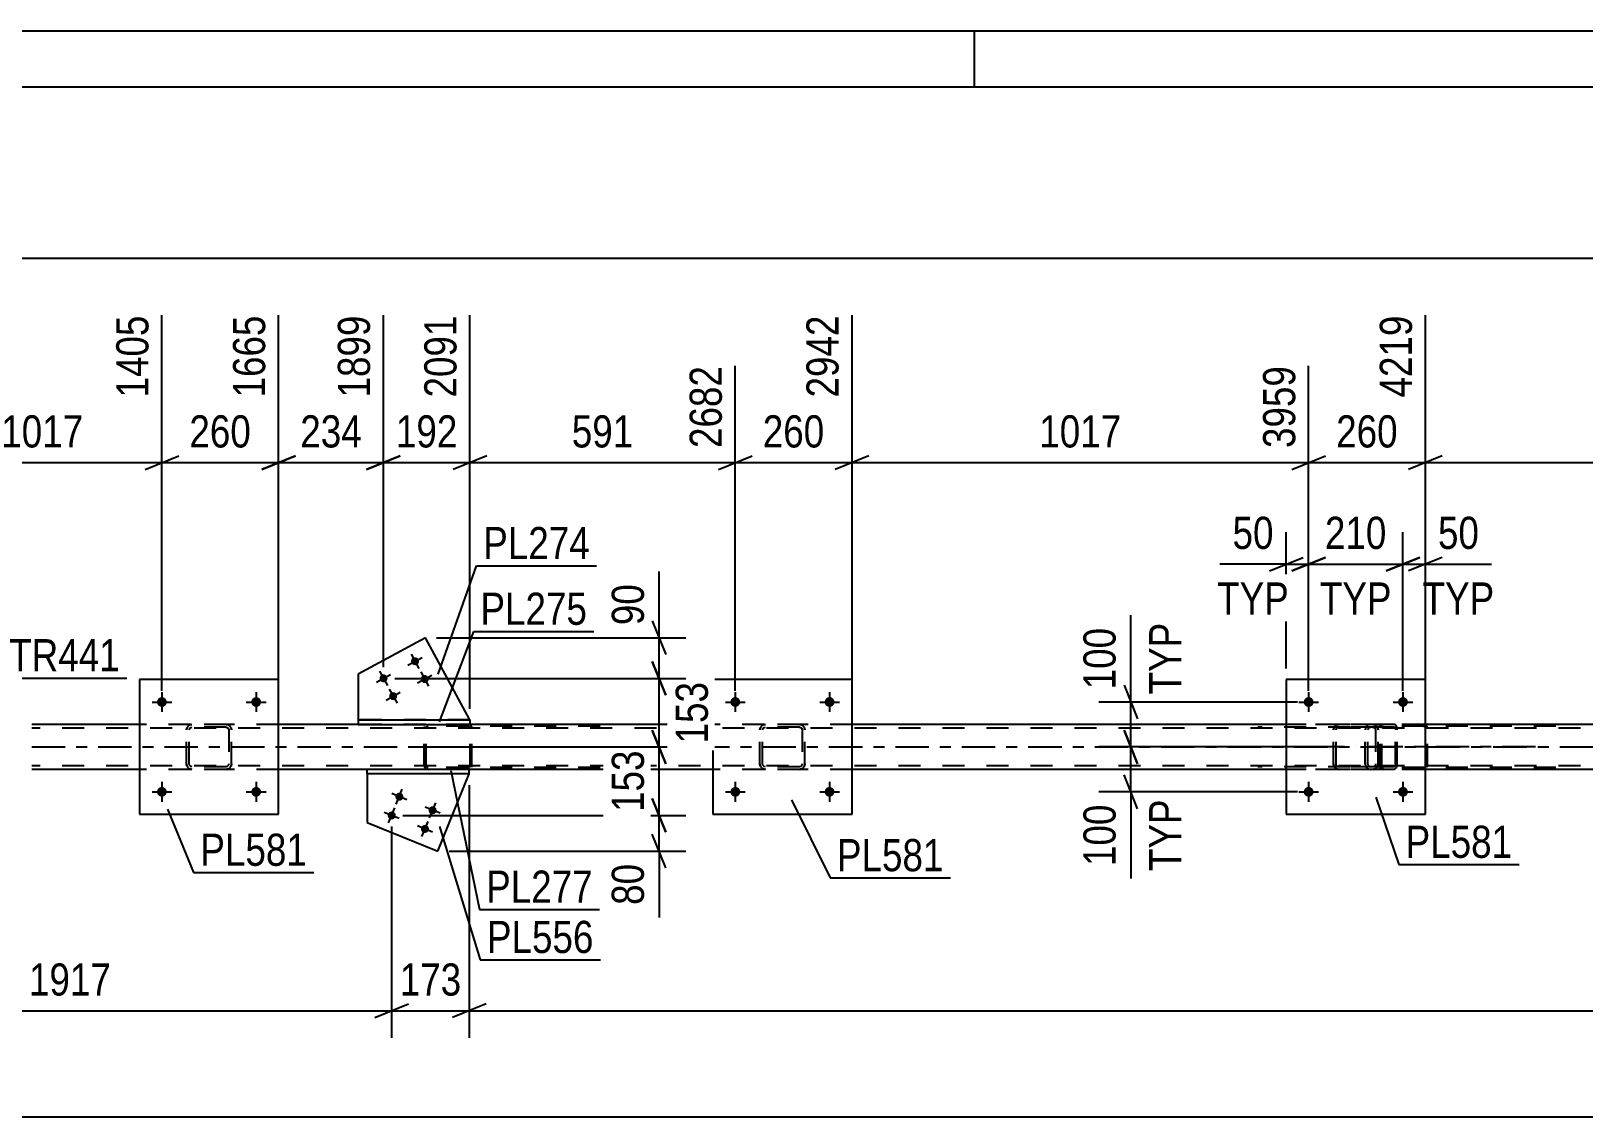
# Model space of a CAD drawing. Header units: millimetres. Extents: x -91 to 750, y -418 to 176.
# Drawn here: x 35.6 to 174, y 79.3 to 176.1 of the extents above; entities that cross this region are included whole.
import ezdxf

# ---------------------------------------------------------------- set-up
doc = ezdxf.new("R2010")
doc.units = ezdxf.units.MM
doc.linetypes.add('DXK_LINE_DOT2', pattern=[3.9198, 1.9599, -1.9599])
doc.linetypes.add('DXK_LINE_DOT3', pattern=[5.9187, 2.979, -0.9799, 0.9799, -0.9799])
doc.styles.add('Arial Narrow', font='ARIALN.TTF', dxfattribs={"height": 0.2})

# ---------------------------------------------------------------- blocks, each defined once
blk = doc.blocks.new('Unknown-814185736-1133')
at = {"color": 5, "linetype": 'Continuous'}
for p, q in [((749.66, 176.05), (-91.34, 176.05)), ((119.66, 171.05), (119.66, 176.05)), ((744.66, 171.05), (-86.34, 171.05))]:
    blk.add_line(p, q, dxfattribs=at)
blk = doc.blocks.new('Part-814185736-2680 - 2658')
at = {"color": 2, "linetype": 'Continuous'}
for p, q in [((108.75, 118.28), (96.35, 118.28)), ((96.35, 118.28), (96.35, 106.28)), ((108.75, 106.28), (108.75, 118.28)), ((96.35, 106.28), (108.75, 106.28))]:
    blk.add_line(p, q, dxfattribs=at)
blk = doc.blocks.new('Part-814185736-2681 - 2658')
at = {"color": 7, "linetype": 'DXK_LINE_DOT2'}
for p, q in [((49.47, 113.8), (49.5, 113.99)), ((49.5, 113.99), (49.47, 113.8)), ((49.47, 110.76), (49.47, 113.8)), ((49.71, 113.8), (49.72, 113.89)), ((49.71, 110.76), (49.71, 113.8)), ((49.72, 113.89), (49.78, 113.97)), ((49.76, 114.25), (49.95, 114.28)), ((49.95, 114.28), (49.76, 114.25)), ((49.78, 113.97), (49.85, 114.02)), ((49.85, 114.02), (49.95, 114.04)), ((52.99, 114.28), (49.95, 114.28)), ((52.99, 114.04), (49.95, 114.04)), ((52.99, 114.28), (53.17, 114.25)), ((53.17, 114.25), (52.99, 114.28)), ((52.99, 114.04), (53.08, 114.02)), ((53.08, 114.02), (53.16, 113.97)), ((53.16, 113.97), (53.21, 113.89)), ((53.21, 113.89), (53.23, 113.8)), ((53.23, 113.8), (53.23, 110.76)), ((53.43, 113.99), (53.47, 113.8)), ((53.47, 113.8), (53.43, 113.99)), ((53.47, 110.76), (53.47, 113.8)), ((49.5, 110.58), (49.47, 110.76)), ((49.47, 110.76), (49.5, 110.58)), ((49.72, 110.67), (49.71, 110.76)), ((49.78, 110.59), (49.72, 110.67)), ((53.21, 110.67), (53.16, 110.59)), ((53.23, 110.76), (53.21, 110.67)), ((53.47, 110.76), (53.43, 110.58)), ((53.43, 110.58), (53.47, 110.76)), ((49.95, 110.28), (49.76, 110.32)), ((49.76, 110.32), (49.95, 110.28)), ((49.85, 110.54), (49.78, 110.59)), ((49.95, 110.52), (49.85, 110.54)), ((52.99, 110.52), (49.95, 110.52)), ((52.99, 110.28), (49.95, 110.28)), ((53.08, 110.54), (52.99, 110.52)), ((53.17, 110.32), (52.99, 110.28)), ((52.99, 110.28), (53.17, 110.32)), ((53.16, 110.59), (53.08, 110.54))]:
    blk.add_line(p, q, dxfattribs=at)
at = {"color": 7, "linetype": 'DXK_LINE_DOT3'}
blk.add_line((51.47, 112.28), (51.47, 112.28), dxfattribs=at)
at = {"color": 7, "linetype": 'DXK_LINE_DOT2'}
for centre, start, end in [((49.95, 113.8), 112.5, 157.5), ((49.95, 113.8), 112.5, 157.5), ((52.99, 113.8), 22.5, 67.5), ((52.99, 113.8), 22.5, 67.5), ((49.95, 110.76), 202.5, 247.5), ((49.95, 110.76), 202.5, 247.5), ((52.99, 110.76), 292.5, 337.5), ((52.99, 110.76), 292.5, 337.5)]:
    blk.add_arc(centre, 0.48, start, end, dxfattribs=at)
blk = doc.blocks.new('Part-814185736-2686 - 2658')
at = {"color": 2, "linetype": 'Continuous'}
for p, q in [((57.67, 118.28), (45.27, 118.28)), ((45.27, 118.28), (45.27, 106.28)), ((57.67, 106.28), (57.67, 118.28)), ((45.27, 106.28), (57.67, 106.28))]:
    blk.add_line(p, q, dxfattribs=at)
blk = doc.blocks.new('Bolt-814185736-2752 - 2658')
at = {"linetype": 'Continuous'}
for points in [[(98.79, 116.28, -1), (97.91, 116.28, -1)], [(107.19, 116.28, -1), (106.31, 116.28, -1)]]:
    blk.add_hatch(color=1, dxfattribs=at).paths.add_polyline_path(points)
at = {"color": 1, "linetype": 'Continuous'}
for p, q in [((97.47, 116.28), (99.23, 116.28)), ((98.35, 117.16), (98.35, 115.4)), ((105.87, 116.28), (107.63, 116.28)), ((106.75, 117.16), (106.75, 115.4))]:
    blk.add_line(p, q, dxfattribs=at)
blk = doc.blocks.new('Bolt-814185736-2753 - 2658')
at = {"linetype": 'Continuous'}
for points in [[(47.71, 108.28, -1), (46.83, 108.28, -1)], [(56.11, 108.28, -1), (55.23, 108.28, -1)]]:
    blk.add_hatch(color=1, dxfattribs=at).paths.add_polyline_path(points)
at = {"color": 1, "linetype": 'Continuous'}
for p, q in [((46.39, 108.28), (48.15, 108.28)), ((47.27, 109.16), (47.27, 107.4)), ((54.79, 108.28), (56.55, 108.28)), ((55.67, 109.16), (55.67, 107.4))]:
    blk.add_line(p, q, dxfattribs=at)
blk = doc.blocks.new('Bolt-814185736-2754 - 2658')
at = {"linetype": 'Continuous'}
for points in [[(47.71, 116.28, -1), (46.83, 116.28, -1)], [(56.11, 116.28, -1), (55.23, 116.28, -1)]]:
    blk.add_hatch(color=1, dxfattribs=at).paths.add_polyline_path(points)
at = {"color": 1, "linetype": 'Continuous'}
for p, q in [((46.39, 116.28), (48.15, 116.28)), ((47.27, 117.16), (47.27, 115.4)), ((54.79, 116.28), (56.55, 116.28)), ((55.67, 117.16), (55.67, 115.4))]:
    blk.add_line(p, q, dxfattribs=at)
blk = doc.blocks.new('Part-814185736-2701 - 2658')
at = {"color": 7, "linetype": 'DXK_LINE_DOT2'}
for p, q in [((151.63, 113.8), (151.66, 113.99)), ((151.66, 113.99), (151.63, 113.8)), ((151.63, 110.76), (151.63, 113.8)), ((151.87, 113.8), (151.88, 113.89)), ((151.87, 110.76), (151.87, 113.8)), ((151.88, 113.89), (151.94, 113.97)), ((151.92, 114.25), (152.11, 114.28)), ((152.11, 114.28), (151.92, 114.25)), ((151.94, 113.97), (152.01, 114.02)), ((152.01, 114.02), (152.11, 114.04)), ((155.15, 114.28), (152.11, 114.28)), ((155.15, 114.04), (152.11, 114.04)), ((155.15, 114.28), (155.33, 114.25)), ((155.33, 114.25), (155.15, 114.28)), ((155.15, 114.04), (155.24, 114.02)), ((155.24, 114.02), (155.32, 113.97)), ((155.32, 113.97), (155.37, 113.89)), ((155.37, 113.89), (155.39, 113.8)), ((155.39, 113.8), (155.39, 110.76)), ((155.59, 113.99), (155.63, 113.8)), ((155.63, 113.8), (155.59, 113.99)), ((155.63, 110.76), (155.63, 113.8)), ((151.66, 110.58), (151.63, 110.76)), ((151.63, 110.76), (151.66, 110.58)), ((151.88, 110.67), (151.87, 110.76)), ((151.94, 110.59), (151.88, 110.67)), ((155.37, 110.67), (155.32, 110.59)), ((155.39, 110.76), (155.37, 110.67)), ((155.63, 110.76), (155.59, 110.58)), ((155.59, 110.58), (155.63, 110.76)), ((152.11, 110.28), (151.92, 110.32)), ((151.92, 110.32), (152.11, 110.28)), ((152.01, 110.54), (151.94, 110.59)), ((152.11, 110.52), (152.01, 110.54)), ((155.15, 110.52), (152.11, 110.52)), ((155.15, 110.28), (152.11, 110.28)), ((155.24, 110.54), (155.15, 110.52)), ((155.33, 110.32), (155.15, 110.28)), ((155.15, 110.28), (155.33, 110.32)), ((155.32, 110.59), (155.24, 110.54))]:
    blk.add_line(p, q, dxfattribs=at)
at = {"color": 7, "linetype": 'DXK_LINE_DOT3'}
blk.add_line((153.63, 112.28), (153.63, 112.28), dxfattribs=at)
at = {"color": 7, "linetype": 'DXK_LINE_DOT2'}
for centre, start, end in [((152.11, 113.8), 112.5, 157.5), ((152.11, 113.8), 112.5, 157.5), ((155.15, 113.8), 22.5, 67.5), ((155.15, 113.8), 22.5, 67.5), ((152.11, 110.76), 202.5, 247.5), ((152.11, 110.76), 202.5, 247.5), ((155.15, 110.76), 292.5, 337.5), ((155.15, 110.76), 292.5, 337.5)]:
    blk.add_arc(centre, 0.48, start, end, dxfattribs=at)
blk = doc.blocks.new('Part-814185736-2706 - 2658')
at = {"color": 2, "linetype": 'Continuous'}
for p, q in [((159.83, 118.28), (147.43, 118.28)), ((147.43, 118.28), (147.43, 106.28)), ((159.83, 106.28), (159.83, 118.28)), ((147.43, 106.28), (159.83, 106.28))]:
    blk.add_line(p, q, dxfattribs=at)
blk = doc.blocks.new('Part-814185736-2707 - 2658')
at = {"color": 7, "linetype": 'DXK_LINE_DOT2'}
for p, q in [((100.55, 113.8), (100.58, 113.99)), ((100.58, 113.99), (100.55, 113.8)), ((100.55, 110.76), (100.55, 113.8)), ((100.79, 113.8), (100.8, 113.89)), ((100.79, 110.76), (100.79, 113.8)), ((100.8, 113.89), (100.86, 113.97)), ((100.84, 114.25), (101.03, 114.28)), ((101.03, 114.28), (100.84, 114.25)), ((100.86, 113.97), (100.93, 114.02)), ((100.93, 114.02), (101.03, 114.04)), ((104.07, 114.28), (101.03, 114.28)), ((104.07, 114.04), (101.03, 114.04)), ((104.07, 114.28), (104.25, 114.25)), ((104.25, 114.25), (104.07, 114.28)), ((104.07, 114.04), (104.16, 114.02)), ((104.16, 114.02), (104.24, 113.97)), ((104.24, 113.97), (104.29, 113.89)), ((104.29, 113.89), (104.31, 113.8)), ((104.31, 113.8), (104.31, 110.76)), ((104.51, 113.99), (104.55, 113.8)), ((104.55, 113.8), (104.51, 113.99)), ((104.55, 110.76), (104.55, 113.8)), ((100.58, 110.58), (100.55, 110.76)), ((100.55, 110.76), (100.58, 110.58)), ((100.8, 110.67), (100.79, 110.76)), ((100.86, 110.59), (100.8, 110.67)), ((104.29, 110.67), (104.24, 110.59)), ((104.31, 110.76), (104.29, 110.67)), ((104.55, 110.76), (104.51, 110.58)), ((104.51, 110.58), (104.55, 110.76)), ((101.03, 110.28), (100.84, 110.32)), ((100.84, 110.32), (101.03, 110.28)), ((100.93, 110.54), (100.86, 110.59)), ((101.03, 110.52), (100.93, 110.54)), ((104.07, 110.52), (101.03, 110.52)), ((104.07, 110.28), (101.03, 110.28)), ((104.16, 110.54), (104.07, 110.52)), ((104.25, 110.32), (104.07, 110.28)), ((104.07, 110.28), (104.25, 110.32)), ((104.24, 110.59), (104.16, 110.54))]:
    blk.add_line(p, q, dxfattribs=at)
at = {"color": 7, "linetype": 'DXK_LINE_DOT3'}
blk.add_line((102.55, 112.28), (102.55, 112.28), dxfattribs=at)
at = {"color": 7, "linetype": 'DXK_LINE_DOT2'}
for centre, start, end in [((101.03, 113.8), 112.5, 157.5), ((101.03, 113.8), 112.5, 157.5), ((104.07, 113.8), 22.5, 67.5), ((104.07, 113.8), 22.5, 67.5), ((101.03, 110.76), 202.5, 247.5), ((101.03, 110.76), 202.5, 247.5), ((104.07, 110.76), 292.5, 337.5), ((104.07, 110.76), 292.5, 337.5)]:
    blk.add_arc(centre, 0.48, start, end, dxfattribs=at)
blk = doc.blocks.new('Bolt-814185736-2711 - 2658')
at = {"linetype": 'Continuous'}
for points in [[(149.87, 108.28, -1), (148.99, 108.28, -1)], [(158.27, 108.28, -1), (157.39, 108.28, -1)]]:
    blk.add_hatch(color=1, dxfattribs=at).paths.add_polyline_path(points)
at = {"color": 1, "linetype": 'Continuous'}
for p, q in [((148.55, 108.28), (150.31, 108.28)), ((149.43, 109.16), (149.43, 107.4)), ((156.95, 108.28), (158.71, 108.28)), ((157.83, 109.16), (157.83, 107.4))]:
    blk.add_line(p, q, dxfattribs=at)
blk = doc.blocks.new('Bolt-814185736-2712 - 2658')
at = {"linetype": 'Continuous'}
for points in [[(149.87, 116.28, -1), (148.99, 116.28, -1)], [(158.27, 116.28, -1), (157.39, 116.28, -1)]]:
    blk.add_hatch(color=1, dxfattribs=at).paths.add_polyline_path(points)
at = {"color": 1, "linetype": 'Continuous'}
for p, q in [((148.55, 116.28), (150.31, 116.28)), ((149.43, 117.16), (149.43, 115.4)), ((156.95, 116.28), (158.71, 116.28)), ((157.83, 117.16), (157.83, 115.4))]:
    blk.add_line(p, q, dxfattribs=at)
blk = doc.blocks.new('Bolt-814185736-2713 - 2658')
at = {"linetype": 'Continuous'}
for points in [[(98.79, 108.28, -1), (97.91, 108.28, -1)], [(107.19, 108.28, -1), (106.31, 108.28, -1)]]:
    blk.add_hatch(color=1, dxfattribs=at).paths.add_polyline_path(points)
at = {"color": 1, "linetype": 'Continuous'}
for p, q in [((97.47, 108.28), (99.23, 108.28)), ((98.35, 109.16), (98.35, 107.4)), ((105.87, 108.28), (107.63, 108.28)), ((106.75, 109.16), (106.75, 107.4))]:
    blk.add_line(p, q, dxfattribs=at)
blk = doc.blocks.new('Part-814185736-2862 - 2658')
at = {"color": 7, "linetype": 'DXK_LINE_DOT2'}
for p, q in [((155.8, 114.09), (155.77, 113.96)), ((155.77, 110.6), (155.77, 113.96)), ((155.94, 113.96), (155.96, 114.03)), ((155.94, 110.6), (155.94, 113.96)), ((155.96, 114.03), (155.99, 114.08)), ((156.11, 114.28), (155.98, 114.26)), ((155.99, 114.08), (156.05, 114.11)), ((156.05, 114.11), (156.11, 114.12)), ((171.44, 114.28), (156.11, 114.28)), ((171.44, 114.12), (156.11, 114.12)), ((159.82, 114.26), (159.69, 114.28)), ((159.69, 114.12), (159.75, 114.11)), ((159.75, 114.11), (159.81, 114.08)), ((159.81, 114.08), (159.85, 114.03)), ((159.85, 114.03), (159.86, 113.96)), ((159.86, 110.6), (159.86, 113.96)), ((160.03, 113.96), (160, 114.09)), ((160.03, 110.6), (160.03, 113.96)), ((155.77, 110.6), (155.8, 110.48)), ((155.96, 110.54), (155.94, 110.6)), ((155.99, 110.49), (155.96, 110.54)), ((155.98, 110.31), (156.11, 110.28)), ((156.05, 110.46), (155.99, 110.49)), ((156.11, 110.44), (156.05, 110.46)), ((171.44, 110.44), (156.11, 110.44)), ((171.44, 110.28), (156.11, 110.28)), ((159.75, 110.46), (159.69, 110.44)), ((159.69, 110.28), (159.82, 110.31)), ((159.81, 110.49), (159.75, 110.46)), ((159.85, 110.54), (159.81, 110.49)), ((159.86, 110.6), (159.85, 110.54)), ((160, 110.48), (160.03, 110.6))]:
    blk.add_line(p, q, dxfattribs=at)
at = {"color": 7, "linetype": 'DXK_LINE_DOT3'}
blk.add_line((169.65, 112.28), (154.48, 112.28), dxfattribs=at)
at = {"color": 7, "linetype": 'DXK_LINE_DOT2'}
for centre, start, end in [((156.1, 113.95), 110.7583, 155.68), ((159.7, 113.95), 24.32, 69.2417), ((156.1, 110.62), 204.32, 249.2417)]:
    blk.add_arc(centre, 0.331, start, end, dxfattribs=at)
blk = doc.blocks.new('Part-814185736-2781 - 2658')
at = {"color": 2, "linetype": 'Continuous'}
for p, q in [((45.27, 114.28), (35.67, 114.28)), ((64.76, 114.28), (57.67, 114.28)), ((96.35, 114.28), (74.71, 114.28)), ((147.43, 114.28), (108.75, 114.28)), ((198.51, 114.28), (159.83, 114.28)), ((45.27, 110.28), (35.67, 110.28)), ((65.55, 110.28), (57.67, 110.28)), ((96.35, 110.28), (74.65, 110.28)), ((147.43, 110.28), (108.75, 110.28)), ((198.51, 110.28), (159.83, 110.28))]:
    blk.add_line(p, q, dxfattribs=at)
at = {"color": 7, "linetype": 'DXK_LINE_DOT2'}
for p, q in [((640.09, 113.96), (35.67, 113.96)), ((57.67, 114.28), (45.27, 114.28)), ((74.71, 114.28), (64.76, 114.28)), ((108.75, 114.28), (96.35, 114.28)), ((159.83, 114.28), (147.43, 114.28)), ((640.09, 110.6), (35.67, 110.6)), ((57.67, 110.28), (45.27, 110.28)), ((74.65, 110.28), (65.55, 110.28)), ((108.75, 110.28), (96.35, 110.28)), ((159.83, 110.28), (147.43, 110.28))]:
    blk.add_line(p, q, dxfattribs=at)
at = {"color": 7, "linetype": 'DXK_LINE_DOT3'}
blk.add_line((35.67, 112.28), (640.09, 112.28), dxfattribs=at)
blk = doc.blocks.new('Part-814185736-2855 - 2658')
at = {"color": 7, "linetype": 'DXK_LINE_DOT2'}
for p, q in [((70.66, 114.09), (70.64, 113.96)), ((70.64, 110.6), (70.64, 113.96)), ((70.81, 113.96), (70.82, 114.03)), ((70.81, 110.6), (70.81, 113.96)), ((70.82, 114.03), (70.86, 114.08)), ((70.98, 114.28), (70.85, 114.26)), ((70.86, 114.08), (70.89, 114.1)), ((70.89, 114.1), (70.91, 114.11)), ((70.91, 114.11), (70.98, 114.12)), ((86.31, 114.28), (70.98, 114.28)), ((86.31, 114.12), (70.98, 114.12)), ((74.68, 114.26), (74.55, 114.28)), ((74.55, 114.12), (74.62, 114.11)), ((74.62, 114.11), (74.67, 114.08)), ((74.67, 114.08), (74.71, 114.03)), ((74.71, 114.03), (74.72, 113.96)), ((74.72, 110.6), (74.72, 113.96)), ((74.89, 113.96), (74.87, 114.09)), ((74.89, 110.6), (74.89, 113.96)), ((70.64, 110.6), (70.66, 110.48)), ((70.82, 110.54), (70.81, 110.6)), ((70.86, 110.49), (70.82, 110.54)), ((70.85, 110.31), (70.98, 110.28)), ((70.91, 110.46), (70.86, 110.49)), ((70.98, 110.44), (70.91, 110.46)), ((86.31, 110.44), (70.98, 110.44)), ((86.31, 110.28), (70.98, 110.28)), ((74.55, 110.44), (74.62, 110.46)), ((74.55, 110.28), (74.68, 110.31)), ((74.62, 110.46), (74.64, 110.47)), ((74.64, 110.47), (74.67, 110.49)), ((74.71, 110.54), (74.67, 110.49)), ((74.72, 110.6), (74.71, 110.54)), ((74.87, 110.48), (74.89, 110.6))]:
    blk.add_line(p, q, dxfattribs=at)
for centre, start, end in [((74.57, 113.95), 24.32, 69.2417), ((70.97, 110.62), 204.32, 249.2417)]:
    blk.add_arc(centre, 0.331, start, end, dxfattribs=at)
blk = doc.blocks.new('Bolt-814185736-2891 - 2658')
at = {"linetype": 'Continuous'}
for points in [[(70.14, 120.09, -1), (69.51, 119.74, -1)], [(67.33, 118.56, -1), (66.7, 118.22, -1)], [(71, 118.5, -1), (70.37, 118.16, -1)], [(68.19, 116.98, -1), (67.56, 116.63, -1)]]:
    blk.add_hatch(color=1, dxfattribs=at).paths.add_polyline_path(points)
at = {"color": 1, "linetype": 'Continuous'}
for p, q in [((69.48, 120.55), (70.17, 119.28)), ((66.67, 119.02), (67.36, 117.76)), ((69.19, 119.57), (70.46, 120.26)), ((66.38, 118.05), (67.65, 118.73)), ((70.05, 117.99), (71.32, 118.68)), ((70.34, 118.97), (71.03, 117.7)), ((67.24, 116.46), (68.51, 117.15)), ((67.53, 117.44), (68.22, 116.17))]:
    blk.add_line(p, q, dxfattribs=at)
blk = doc.blocks.new('Part-814185736-2906 - 2658')
at = {"color": 2, "linetype": 'Continuous'}
for p, q in [((64.76, 114.68), (64.76, 114.28)), ((64.76, 114.68), (74.71, 114.68)), ((64.76, 114.28), (74.71, 114.28)), ((74.71, 114.68), (74.71, 114.28))]:
    blk.add_line(p, q, dxfattribs=at)
blk = doc.blocks.new('Part-814185736-2921 - 2658')
at = {"color": 2, "linetype": 'Continuous'}
for p, q in [((70.74, 122), (64.76, 118.76)), ((74.71, 114.68), (70.74, 122)), ((64.76, 118.76), (64.76, 114.68))]:
    blk.add_line(p, q, dxfattribs=at)
at = {"color": 7, "linetype": 'DXK_LINE_DOT2'}
blk.add_line((74.71, 114.68), (64.76, 114.68), dxfattribs=at)
blk = doc.blocks.new('Bolt-814185736-2922 - 2658')
at = {"linetype": 'Continuous'}
for points in [[(68.09, 107.98, -1), (68.76, 107.71, -1)], [(67.41, 106.31, -1), (68.08, 106.04, -1)], [(71.05, 106.77, -1), (71.72, 106.5, -1)], [(70.37, 105.11, -1), (71.04, 104.84, -1)]]:
    blk.add_hatch(color=1, dxfattribs=at).paths.add_polyline_path(points)
at = {"color": 1, "linetype": 'Continuous'}
for p, q in [((69.09, 107.57), (67.76, 108.12)), ((68.15, 107.18), (68.69, 108.51)), ((67.47, 105.51), (68.02, 106.84)), ((72.05, 106.37), (70.72, 106.91)), ((71.12, 105.97), (71.66, 107.31)), ((68.41, 105.91), (67.08, 106.45)), ((71.37, 104.7), (70.04, 105.24)), ((70.44, 104.3), (70.98, 105.64))]:
    blk.add_line(p, q, dxfattribs=at)
blk = doc.blocks.new('Part-814185736-2937 - 2658')
at = {"color": 2, "linetype": 'Continuous'}
for p, q in [((74.65, 110.28), (65.55, 110.28)), ((65.55, 109.88), (65.55, 110.28)), ((74.65, 109.88), (65.55, 109.88)), ((74.65, 109.88), (74.65, 110.28))]:
    blk.add_line(p, q, dxfattribs=at)
blk = doc.blocks.new('Part-814185736-2952 - 2658')
at = {"color": 2, "linetype": 'Continuous'}
for p, q in [((65.55, 109.88), (65.55, 105.56)), ((71.85, 103), (74.65, 109.88)), ((65.55, 105.56), (71.85, 103))]:
    blk.add_line(p, q, dxfattribs=at)
at = {"color": 7, "linetype": 'DXK_LINE_DOT2'}
blk.add_line((74.65, 109.88), (65.55, 109.88), dxfattribs=at)
blk = doc.blocks.new('Part-814185736-2958 - 2658')
at = {"color": 7, "linetype": 'DXK_LINE_DOT2'}
for p, q in [((157.05, 114.28), (144.89, 114.28)), ((157.05, 114.04), (144.89, 114.04)), ((154.49, 113.99), (154.45, 113.8)), ((154.45, 110.76), (154.45, 113.8)), ((154.71, 113.8), (154.72, 113.9)), ((154.71, 110.76), (154.71, 113.8)), ((154.72, 113.9), (154.78, 113.97)), ((154.96, 114.28), (154.76, 114.25)), ((154.78, 113.97), (154.86, 114.03)), ((154.86, 114.03), (154.96, 114.04)), ((155.77, 114.04), (155.77, 114.28)), ((157.15, 114.25), (157.05, 114.28)), ((157.05, 114.04), (157.1, 114.03)), ((157.1, 114.03), (157.14, 113.97)), ((157.14, 113.97), (157.17, 113.9)), ((157.24, 114.14), (157.15, 114.25)), ((157.17, 113.9), (157.18, 113.8)), ((157.18, 110.76), (157.18, 113.8)), ((157.3, 113.99), (157.24, 114.14)), ((157.32, 113.8), (157.3, 113.99)), ((157.32, 110.76), (157.32, 113.8)), ((154.45, 110.76), (154.49, 110.58)), ((154.72, 110.67), (154.71, 110.76)), ((154.78, 110.59), (154.72, 110.67)), ((157.17, 110.67), (157.14, 110.59)), ((157.18, 110.76), (157.17, 110.67)), ((157.3, 110.58), (157.32, 110.76)), ((157.05, 110.52), (144.89, 110.52)), ((157.05, 110.28), (144.89, 110.28)), ((154.76, 110.32), (154.96, 110.28)), ((154.86, 110.54), (154.78, 110.59)), ((154.96, 110.52), (154.86, 110.54)), ((155.77, 110.28), (155.77, 110.52)), ((157.1, 110.54), (157.05, 110.52)), ((157.05, 110.28), (157.15, 110.32)), ((157.14, 110.59), (157.1, 110.54)), ((157.15, 110.32), (157.24, 110.42)), ((157.24, 110.42), (157.25, 110.46)), ((157.25, 110.46), (157.3, 110.58))]:
    blk.add_line(p, q, dxfattribs=at)
for centre, start, end in [((154.94, 113.79), 111.1941, 156.1506), ((154.94, 110.78), 203.8494, 248.8059)]:
    blk.add_arc(centre, 0.492, start, end, dxfattribs=at)
blk = doc.blocks.new('StraightDimension-814185736-3009 - 2658')
at = {"color": 7, "linetype": 'Continuous'}
blk.add_line((10.43, 79.32), (640.09, 79.32), dxfattribs=at)
blk = doc.blocks.new('StraightDimension-814185736-3136 - 2658')
at = {"color": 7, "linetype": 'Continuous'}
for p, q in [((10.43, 109.28), (10.43, 86.38)), ((67.74, 105.18), (67.74, 86.38)), ((11.93, 89.38), (8.93, 88.18)), ((10.43, 88.78), (67.74, 88.78)), ((66.24, 88.18), (69.24, 89.38))]:
    blk.add_line(p, q, dxfattribs=at)
at = {"color": 0}
blk.add_wipeout([(43.35, 89.53), (43.35, 93.73), (34.83, 93.73), (34.83, 89.53)], dxfattribs=at)
at = {"color": 3, "style": 'Arial Narrow'}
blk.add_text('1917', height=2.863, dxfattribs=at).set_placement((35.43, 90.13))
blk = doc.blocks.new('StraightDimension-814185736-3142 - 2658')
at = {"color": 7, "linetype": 'Continuous'}
for p, q in [((74.65, 108.88), (74.65, 86.38)), ((67.74, 105.18), (67.74, 86.38)), ((66.24, 88.18), (69.24, 89.38)), ((67.74, 88.78), (74.65, 88.78)), ((76.15, 89.38), (73.15, 88.18))]:
    blk.add_line(p, q, dxfattribs=at)
at = {"color": 0}
blk.add_wipeout([(74.54, 89.53), (74.54, 93.73), (67.86, 93.73), (67.86, 89.53)], dxfattribs=at)
at = {"color": 3, "style": 'Arial Narrow'}
blk.add_text('173', height=2.863, dxfattribs=at).set_placement((68.46, 90.13))
blk = doc.blocks.new('StraightDimension-814185736-3051 - 2658')
at = {"color": 7, "linetype": 'Continuous'}
for p, q in [((132.98, 113.78), (134.18, 110.78)), ((152.63, 112.28), (130.73, 112.28)), ((133.58, 108.28), (133.58, 112.28)), ((134.18, 106.78), (132.98, 109.78)), ((148.43, 108.28), (130.73, 108.28)), ((133.58, 108.28), (133.58, 100.55)), ((133.58, 108.28), (133.58, 100.55))]:
    blk.add_line(p, q, dxfattribs=at)
at = {"color": 0, "linetype": 'Continuous'}
blk.add_wipeout([(138.68, 108.21), (134.48, 108.21), (134.48, 100.62), (138.68, 100.62)], dxfattribs=at)
at = {"color": 0}
blk.add_wipeout([(132.83, 107.76), (128.63, 107.76), (128.63, 101.07), (132.83, 101.07)], dxfattribs=at)
at = {"color": 3, "style": 'Arial Narrow'}
blk.add_text('100', height=2.863, rotation=90.0002, dxfattribs=at).set_placement((132.23, 101.67))
at = {"color": 3, "linetype": 'Continuous', "style": 'Arial Narrow'}
blk.add_text('TYP', height=2.863, rotation=90.0002, dxfattribs=at).set_placement((138.08, 101.22))
blk = doc.blocks.new('StraightDimension-814185736-3066 - 2658')
at = {"color": 7, "linetype": 'Continuous'}
for p, q in [((133.58, 116.28), (133.58, 124.02)), ((133.58, 116.28), (133.58, 124.02)), ((132.98, 117.78), (134.18, 114.78)), ((148.43, 116.28), (130.73, 116.28)), ((133.58, 112.28), (133.58, 116.28)), ((134.18, 110.78), (132.98, 113.78)), ((152.63, 112.28), (130.73, 112.28))]:
    blk.add_line(p, q, dxfattribs=at)
at = {"color": 0}
blk.add_wipeout([(132.83, 123.49), (128.63, 123.49), (128.63, 116.81), (132.83, 116.81)], dxfattribs=at)
at = {"color": 0, "linetype": 'Continuous'}
blk.add_wipeout([(138.68, 123.95), (134.48, 123.95), (134.48, 116.36), (138.68, 116.36)], dxfattribs=at)
at = {"color": 3, "linetype": 'Continuous', "style": 'Arial Narrow'}
blk.add_text('TYP', height=2.863, rotation=90.0002, dxfattribs=at).set_placement((138.08, 116.96))
at = {"color": 3, "style": 'Arial Narrow'}
blk.add_text('100', height=2.863, rotation=90.0002, dxfattribs=at).set_placement((132.23, 117.41))
blk = doc.blocks.new('StraightDimension-814185736-3082 - 2658')
at = {"color": 7, "linetype": 'Continuous'}
for p, q in [((157.83, 117.28), (157.83, 131.42)), ((159.83, 119.28), (159.83, 131.42)), ((156.33, 127.97), (159.33, 129.17)), ((161.33, 129.17), (158.33, 127.97)), ((157.83, 128.57), (159.83, 128.57)), ((159.83, 128.57), (165.73, 128.57)), ((159.83, 128.57), (165.73, 128.57))]:
    blk.add_line(p, q, dxfattribs=at)
at = {"color": 0}
blk.add_wipeout([(165.21, 129.32), (165.21, 133.52), (160.35, 133.52), (160.35, 129.32)], dxfattribs=at)
at = {"color": 0, "linetype": 'Continuous'}
blk.add_wipeout([(166.57, 123.47), (166.57, 127.67), (158.98, 127.67), (158.98, 123.47)], dxfattribs=at)
at = {"color": 3, "style": 'Arial Narrow'}
blk.add_text('50', height=2.863, dxfattribs=at).set_placement((160.95, 129.92))
at = {"color": 3, "linetype": 'Continuous', "style": 'Arial Narrow'}
blk.add_text('TYP', height=2.863, dxfattribs=at).set_placement((159.58, 124.07))
blk = doc.blocks.new('StraightDimension-814185736-3095 - 2658')
at = {"color": 7, "linetype": 'Continuous'}
for p, q in [((149.43, 117.28), (149.43, 131.42)), ((157.83, 117.28), (157.83, 131.42)), ((147.93, 127.97), (150.93, 129.17)), ((159.33, 129.17), (156.33, 127.97)), ((149.43, 128.57), (157.83, 128.57))]:
    blk.add_line(p, q, dxfattribs=at)
at = {"color": 0}
blk.add_wipeout([(156.97, 129.32), (156.97, 133.52), (150.28, 133.52), (150.28, 129.32)], dxfattribs=at)
at = {"color": 0, "linetype": 'Continuous'}
blk.add_wipeout([(157.42, 123.47), (157.42, 127.67), (149.83, 127.67), (149.83, 123.47)], dxfattribs=at)
at = {"color": 3, "style": 'Arial Narrow'}
blk.add_text('210', height=2.863, dxfattribs=at).set_placement((150.88, 129.92))
at = {"color": 3, "linetype": 'Continuous', "style": 'Arial Narrow'}
blk.add_text('TYP', height=2.863, dxfattribs=at).set_placement((150.43, 124.07))
blk = doc.blocks.new('StraightDimension-814185736-3111 - 2658')
at = {"color": 7, "linetype": 'Continuous'}
for p, q in [((147.43, 119.28), (147.43, 131.42)), ((149.43, 117.28), (149.43, 131.42)), ((145.93, 127.97), (148.93, 129.17)), ((150.93, 129.17), (147.93, 127.97)), ((147.43, 128.57), (141.52, 128.57)), ((147.43, 128.57), (141.52, 128.57)), ((147.43, 128.57), (149.43, 128.57))]:
    blk.add_line(p, q, dxfattribs=at)
at = {"color": 0}
blk.add_wipeout([(146.9, 129.32), (146.9, 133.52), (142.05, 133.52), (142.05, 129.32)], dxfattribs=at)
at = {"color": 0, "linetype": 'Continuous'}
blk.add_wipeout([(148.27, 123.47), (148.27, 127.67), (140.68, 127.67), (140.68, 123.47)], dxfattribs=at)
at = {"color": 3, "style": 'Arial Narrow'}
blk.add_text('50', height=2.863, dxfattribs=at).set_placement((142.65, 129.92))
at = {"color": 3, "linetype": 'Continuous', "style": 'Arial Narrow'}
blk.add_text('TYP', height=2.863, dxfattribs=at).set_placement((141.28, 124.07))
blk = doc.blocks.new('StraightDimension-814185736-3125 - 2658')
at = {"color": 7, "linetype": 'Continuous'}
blk.add_line((9.79, 155.82), (640.73, 155.82), dxfattribs=at)
blk = doc.blocks.new('StraightDimension-814185736-3148 - 2658')
at = {"color": 7, "linetype": 'Continuous'}
for p, q in [((74.65, 108.88), (74.65, 86.38)), ((76.15, 89.38), (73.15, 88.18)), ((74.65, 88.78), (640.09, 88.78))]:
    blk.add_line(p, q, dxfattribs=at)
blk = doc.blocks.new('StraightDimension-814185736-3153 - 2658')
at = {"color": 7, "linetype": 'Continuous'}
for p, q in [((90.96, 107.68), (92.16, 104.68)), ((68.74, 106.18), (93.96, 106.18)), ((91.56, 103), (91.56, 106.18)), ((92.16, 101.5), (90.96, 104.5)), ((72.85, 103), (93.96, 103)), ((91.56, 103), (91.56, 97.09)), ((91.56, 103), (91.56, 97.09))]:
    blk.add_line(p, q, dxfattribs=at)
at = {"color": 0}
blk.add_wipeout([(90.81, 102.47), (86.61, 102.47), (86.61, 97.61), (90.81, 97.61)], dxfattribs=at)
at = {"color": 3, "style": 'Arial Narrow'}
blk.add_text('80', height=2.863, rotation=90.0002, dxfattribs=at).set_placement((90.21, 98.21))
blk = doc.blocks.new('StraightDimension-814185736-3164 - 2658')
at = {"color": 7, "linetype": 'Continuous'}
for p, q in [((90.96, 113.78), (92.16, 110.78)), ((69.46, 112.28), (93.96, 112.28)), ((91.56, 106.18), (91.56, 112.28)), ((92.16, 104.68), (90.96, 107.68)), ((68.74, 106.18), (93.96, 106.18))]:
    blk.add_line(p, q, dxfattribs=at)
at = {"color": 0}
blk.add_wipeout([(90.81, 112.57), (86.61, 112.57), (86.61, 105.89), (90.81, 105.89)], dxfattribs=at)
at = {"color": 3, "style": 'Arial Narrow'}
blk.add_text('153', height=2.863, rotation=90.0002, dxfattribs=at).set_placement((90.21, 106.49))
blk = doc.blocks.new('StraightDimension-814185736-3177 - 2658')
at = {"color": 7, "linetype": 'Continuous'}
for p, q in [((90.96, 119.89), (92.16, 116.89)), ((68.01, 118.39), (94.41, 118.39)), ((91.56, 112.28), (91.56, 118.39)), ((92.16, 110.78), (90.96, 113.78)), ((69.46, 112.28), (94.41, 112.28))]:
    blk.add_line(p, q, dxfattribs=at)
at = {"color": 0}
blk.add_wipeout([(96.51, 118.68), (92.31, 118.68), (92.31, 111.99), (96.51, 111.99)], dxfattribs=at)
at = {"color": 3, "style": 'Arial Narrow'}
blk.add_text('153', height=2.863, rotation=90.0002, dxfattribs=at).set_placement((95.91, 112.59))
blk = doc.blocks.new('StraightDimension-814185736-3190 - 2658')
at = {"color": 7, "linetype": 'Continuous'}
for p, q in [((91.56, 122), (91.56, 127.91)), ((91.56, 122), (91.56, 127.91)), ((90.96, 123.5), (92.16, 120.5)), ((71.74, 122), (93.96, 122)), ((91.56, 118.39), (91.56, 122)), ((92.16, 116.89), (90.96, 119.89)), ((68.01, 118.39), (93.96, 118.39))]:
    blk.add_line(p, q, dxfattribs=at)
at = {"color": 0}
blk.add_wipeout([(90.81, 127.39), (86.61, 127.39), (86.61, 122.53), (90.81, 122.53)], dxfattribs=at)
at = {"color": 3, "style": 'Arial Narrow'}
blk.add_text('90', height=2.863, rotation=90.0002, dxfattribs=at).set_placement((90.21, 123.13))
blk = doc.blocks.new('StraightDimension-814185736-3381 - 2658')
at = {"color": 7, "linetype": 'Continuous'}
for p, q in [((47.27, 117.28), (47.27, 150.73)), ((25.97, 115.28), (25.97, 148.9)), ((27.47, 138.21), (24.47, 137.01)), ((25.97, 137.61), (47.27, 137.61)), ((45.77, 137.01), (48.77, 138.21))]:
    blk.add_line(p, q, dxfattribs=at)
at = {"color": 0}
blk.add_wipeout([(40.87, 138.36), (40.87, 142.56), (32.36, 142.56), (32.36, 138.36)], dxfattribs=at)
at = {"color": 3, "style": 'Arial Narrow'}
blk.add_text('1017', height=2.863, dxfattribs=at).set_placement((32.96, 138.96))
at = {"color": 0, "linetype": 'Continuous'}
blk.add_wipeout([(46.67, 151.33), (42.47, 151.33), (42.47, 142.81), (46.67, 142.81)], dxfattribs=at)
at = {"color": 3, "linetype": 'Continuous', "style": 'Arial Narrow'}
blk.add_text('1405', height=2.863, rotation=90.0002, dxfattribs=at).set_placement((46.07, 143.41))
blk = doc.blocks.new('StraightDimension-814185736-3395 - 2658')
at = {"color": 7, "linetype": 'Continuous'}
for p, q in [((47.27, 117.28), (47.27, 150.73)), ((57.67, 115.28), (57.67, 150.73)), ((45.77, 137.01), (48.77, 138.21)), ((47.27, 137.61), (57.67, 137.61)), ((59.17, 138.21), (56.17, 137.01))]:
    blk.add_line(p, q, dxfattribs=at)
at = {"color": 0}
blk.add_wipeout([(55.81, 138.36), (55.81, 142.56), (49.12, 142.56), (49.12, 138.36)], dxfattribs=at)
at = {"color": 3, "style": 'Arial Narrow'}
blk.add_text('260', height=2.863, dxfattribs=at).set_placement((49.72, 138.96))
at = {"color": 0, "linetype": 'Continuous'}
blk.add_wipeout([(57.07, 151.33), (52.87, 151.33), (52.87, 142.81), (57.07, 142.81)], dxfattribs=at)
at = {"color": 3, "linetype": 'Continuous', "style": 'Arial Narrow'}
blk.add_text('1665', height=2.863, rotation=90.0002, dxfattribs=at).set_placement((56.47, 143.41))
blk = doc.blocks.new('StraightDimension-814185736-3412 - 2658')
at = {"color": 7, "linetype": 'Continuous'}
for p, q in [((57.67, 115.28), (57.67, 150.73)), ((67.01, 119.39), (67.01, 150.73)), ((56.17, 137.01), (59.17, 138.21)), ((57.67, 137.61), (67.01, 137.61)), ((68.51, 138.21), (65.51, 137.01))]:
    blk.add_line(p, q, dxfattribs=at)
at = {"color": 0}
blk.add_wipeout([(65.68, 138.36), (65.68, 142.56), (59, 142.56), (59, 138.36)], dxfattribs=at)
at = {"color": 3, "style": 'Arial Narrow'}
blk.add_text('234', height=2.863, dxfattribs=at).set_placement((59.6, 138.96))
at = {"color": 0, "linetype": 'Continuous'}
blk.add_wipeout([(66.41, 151.33), (62.21, 151.33), (62.21, 142.81), (66.41, 142.81)], dxfattribs=at)
at = {"color": 3, "linetype": 'Continuous', "style": 'Arial Narrow'}
blk.add_text('1899', height=2.863, rotation=90.0002, dxfattribs=at).set_placement((65.81, 143.41))
blk = doc.blocks.new('StraightDimension-814185736-3426 - 2658')
at = {"color": 7, "linetype": 'Continuous'}
for p, q in [((67.01, 119.39), (67.01, 150.73)), ((74.71, 115.68), (74.71, 150.73)), ((65.51, 137.01), (68.51, 138.21)), ((67.01, 137.61), (74.71, 137.61)), ((76.21, 138.21), (73.21, 137.01))]:
    blk.add_line(p, q, dxfattribs=at)
at = {"color": 0}
blk.add_wipeout([(74.21, 138.36), (74.21, 142.56), (67.52, 142.56), (67.52, 138.36)], dxfattribs=at)
at = {"color": 3, "style": 'Arial Narrow'}
blk.add_text('192', height=2.863, dxfattribs=at).set_placement((68.12, 138.96))
at = {"color": 0, "linetype": 'Continuous'}
blk.add_wipeout([(74.11, 151.33), (69.91, 151.33), (69.91, 142.81), (74.11, 142.81)], dxfattribs=at)
at = {"color": 3, "linetype": 'Continuous', "style": 'Arial Narrow'}
blk.add_text('2091', height=2.863, rotation=90.0002, dxfattribs=at).set_placement((73.51, 143.41))
blk = doc.blocks.new('StraightDimension-814185736-3432 - 2658')
at = {"color": 7, "linetype": 'Continuous'}
for p, q in [((74.71, 115.68), (74.71, 150.73)), ((98.35, 117.28), (98.35, 146.23)), ((76.21, 138.21), (73.21, 137.01)), ((74.71, 137.61), (98.35, 137.61)), ((96.85, 137.01), (99.85, 138.21))]:
    blk.add_line(p, q, dxfattribs=at)
at = {"color": 0}
blk.add_wipeout([(89.87, 138.36), (89.87, 142.56), (83.19, 142.56), (83.19, 138.36)], dxfattribs=at)
at = {"color": 3, "style": 'Arial Narrow'}
blk.add_text('591', height=2.863, dxfattribs=at).set_placement((83.79, 138.96))
at = {"color": 0, "linetype": 'Continuous'}
blk.add_wipeout([(97.75, 146.83), (93.55, 146.83), (93.55, 138.31), (97.75, 138.31)], dxfattribs=at)
at = {"color": 3, "linetype": 'Continuous', "style": 'Arial Narrow'}
blk.add_text('2682', height=2.863, rotation=90.0002, dxfattribs=at).set_placement((97.15, 138.91))
blk = doc.blocks.new('StraightDimension-814185736-3441 - 2658')
at = {"color": 7, "linetype": 'Continuous'}
for p, q in [((108.75, 115.28), (108.75, 150.73)), ((98.35, 117.28), (98.35, 146.23)), ((96.85, 137.01), (99.85, 138.21)), ((98.35, 137.61), (108.75, 137.61)), ((110.25, 138.21), (107.25, 137.01))]:
    blk.add_line(p, q, dxfattribs=at)
at = {"color": 0}
blk.add_wipeout([(106.89, 138.36), (106.89, 142.56), (100.2, 142.56), (100.2, 138.36)], dxfattribs=at)
at = {"color": 3, "style": 'Arial Narrow'}
blk.add_text('260', height=2.863, dxfattribs=at).set_placement((100.8, 138.96))
at = {"color": 0, "linetype": 'Continuous'}
blk.add_wipeout([(108.15, 151.33), (103.95, 151.33), (103.95, 142.81), (108.15, 142.81)], dxfattribs=at)
at = {"color": 3, "linetype": 'Continuous', "style": 'Arial Narrow'}
blk.add_text('2942', height=2.863, rotation=90.0002, dxfattribs=at).set_placement((107.55, 143.41))
blk = doc.blocks.new('StraightDimension-814185736-3459 - 2658')
at = {"color": 7, "linetype": 'Continuous'}
for p, q in [((108.75, 115.28), (108.75, 150.73)), ((149.43, 117.28), (149.43, 146.23)), ((110.25, 138.21), (107.25, 137.01)), ((108.75, 137.61), (149.43, 137.61)), ((147.93, 137.01), (150.93, 138.21))]:
    blk.add_line(p, q, dxfattribs=at)
at = {"color": 0}
blk.add_wipeout([(133.34, 138.36), (133.34, 142.56), (124.83, 142.56), (124.83, 138.36)], dxfattribs=at)
at = {"color": 3, "style": 'Arial Narrow'}
blk.add_text('1017', height=2.863, dxfattribs=at).set_placement((125.43, 138.96))
at = {"color": 0, "linetype": 'Continuous'}
blk.add_wipeout([(148.83, 146.83), (144.63, 146.83), (144.63, 138.31), (148.83, 138.31)], dxfattribs=at)
at = {"color": 3, "linetype": 'Continuous', "style": 'Arial Narrow'}
blk.add_text('3959', height=2.863, rotation=90.0002, dxfattribs=at).set_placement((148.23, 138.91))
blk = doc.blocks.new('StraightDimension-814185736-3477 - 2658')
at = {"color": 7, "linetype": 'Continuous'}
for p, q in [((159.83, 115.19), (159.83, 150.73)), ((149.43, 117.28), (149.43, 146.23)), ((147.93, 137.01), (150.93, 138.21)), ((149.43, 137.61), (159.83, 137.61)), ((161.33, 138.21), (158.33, 137.01))]:
    blk.add_line(p, q, dxfattribs=at)
at = {"color": 0}
blk.add_wipeout([(157.97, 138.36), (157.97, 142.56), (151.28, 142.56), (151.28, 138.36)], dxfattribs=at)
at = {"color": 3, "style": 'Arial Narrow'}
blk.add_text('260', height=2.863, dxfattribs=at).set_placement((151.88, 138.96))
at = {"color": 0, "linetype": 'Continuous'}
blk.add_wipeout([(159.23, 151.33), (155.03, 151.33), (155.03, 142.81), (159.23, 142.81)], dxfattribs=at)
at = {"color": 3, "linetype": 'Continuous', "style": 'Arial Narrow'}
blk.add_text('4219', height=2.863, rotation=90.0002, dxfattribs=at).set_placement((158.63, 143.41))
blk = doc.blocks.new('StraightDimension-814185736-3488 - 2658')
at = {"color": 7, "linetype": 'Continuous'}
for p, q in [((159.83, 115.19), (159.83, 150.73)), ((200.51, 117.28), (200.51, 146.23)), ((161.33, 138.21), (158.33, 137.01)), ((159.83, 137.61), (200.51, 137.61)), ((199.01, 137.01), (202.01, 138.21))]:
    blk.add_line(p, q, dxfattribs=at)
at = {"color": 0}
blk.add_wipeout([(184.42, 138.36), (184.42, 142.56), (175.91, 142.56), (175.91, 138.36)], dxfattribs=at)
at = {"color": 3, "style": 'Arial Narrow'}
blk.add_text('1017', height=2.863, dxfattribs=at).set_placement((176.51, 138.96))
at = {"color": 0, "linetype": 'Continuous'}
blk.add_wipeout([(199.91, 146.83), (195.71, 146.83), (195.71, 138.31), (199.91, 138.31)], dxfattribs=at)
at = {"color": 3, "linetype": 'Continuous', "style": 'Arial Narrow'}
blk.add_text('5236', height=2.863, rotation=90.0002, dxfattribs=at).set_placement((199.31, 138.91))
blk = doc.blocks.new('Mark-814185736-2676 - 2658')
at = {"color": 0}
blk.add_wipeout([(116.92, 101.21), (116.92, 104.21), (107.41, 104.21), (107.41, 101.21)], dxfattribs=at)
blk.add_wipeout([(116.92, 101.21), (116.92, 104.21), (107.41, 104.21), (107.41, 101.21)], dxfattribs=at)
at = {"color": 30, "linetype": 'Continuous'}
for p, q in [((103.37, 107.56), (106.81, 100.61)), ((106.81, 100.61), (117.52, 100.61))]:
    blk.add_line(p, q, dxfattribs=at)
at = {"color": 3, "style": 'Arial Narrow'}
blk.add_text('PL581', height=2.863, dxfattribs=at).set_placement((107.41, 101.21))
blk = doc.blocks.new('Mark-814185736-2682 - 2658')
at = {"color": 0}
blk.add_wipeout([(60.2, 101.69), (60.2, 104.69), (50.7, 104.69), (50.7, 101.69)], dxfattribs=at)
blk.add_wipeout([(60.2, 101.69), (60.2, 104.69), (50.7, 104.69), (50.7, 101.69)], dxfattribs=at)
at = {"color": 30, "linetype": 'Continuous'}
for p, q in [((47.76, 106.73), (50.1, 101.09)), ((50.1, 101.09), (60.8, 101.09))]:
    blk.add_line(p, q, dxfattribs=at)
at = {"color": 3, "style": 'Arial Narrow'}
blk.add_text('PL581', height=2.863, dxfattribs=at).set_placement((50.7, 101.69))
blk = doc.blocks.new('Mark-814185736-2702 - 2658')
at = {"color": 0}
blk.add_wipeout([(167.57, 102.4), (167.57, 105.4), (158.07, 105.4), (158.07, 102.4)], dxfattribs=at)
blk.add_wipeout([(167.57, 102.4), (167.57, 105.4), (158.07, 105.4), (158.07, 102.4)], dxfattribs=at)
at = {"color": 30, "linetype": 'Continuous'}
for p, q in [((155.4, 107.8), (157.47, 101.8)), ((157.47, 101.8), (168.17, 101.8))]:
    blk.add_line(p, q, dxfattribs=at)
at = {"color": 3, "style": 'Arial Narrow'}
blk.add_text('PL581', height=2.863, dxfattribs=at).set_placement((158.07, 102.4))
blk = doc.blocks.new('Mark-814185736-2777 - 2658')
at = {"color": 0}
blk.add_wipeout([(43.54, 119.02), (43.54, 122.02), (33.67, 122.02), (33.67, 119.02)], dxfattribs=at)
blk.add_wipeout([(43.54, 119.02), (43.54, 122.02), (33.67, 122.02), (33.67, 119.02)], dxfattribs=at)
at = {"color": 30, "linetype": 'Continuous'}
for p, q in [((27.4, 113.32), (33.07, 118.42)), ((33.07, 118.42), (44.14, 118.42))]:
    blk.add_line(p, q, dxfattribs=at)
at = {"color": 3, "style": 'Arial Narrow'}
blk.add_text('TR441', height=2.863, dxfattribs=at).set_placement((33.67, 119.02))
blk = doc.blocks.new('Mark-814185736-2902 - 2658')
at = {"color": 0}
blk.add_wipeout([(85.15, 123.16), (85.15, 126.16), (75.65, 126.16), (75.65, 123.16)], dxfattribs=at)
blk.add_wipeout([(85.15, 123.16), (85.15, 126.16), (75.65, 126.16), (75.65, 123.16)], dxfattribs=at)
at = {"color": 30, "linetype": 'Continuous'}
for p, q in [((72, 114.51), (75.05, 122.56)), ((75.05, 122.56), (85.75, 122.56))]:
    blk.add_line(p, q, dxfattribs=at)
at = {"color": 3, "style": 'Arial Narrow'}
blk.add_text('PL275', height=2.863, dxfattribs=at).set_placement((75.65, 123.16))
blk = doc.blocks.new('Mark-814185736-2917 - 2658')
at = {"color": 0}
blk.add_wipeout([(85.4, 129.01), (85.4, 132.01), (75.9, 132.01), (75.9, 129.01)], dxfattribs=at)
blk.add_wipeout([(85.4, 129.01), (85.4, 132.01), (75.9, 132.01), (75.9, 129.01)], dxfattribs=at)
at = {"color": 30, "linetype": 'Continuous'}
for p, q in [((71.87, 118.77), (75.3, 128.41)), ((75.3, 128.41), (86, 128.41))]:
    blk.add_line(p, q, dxfattribs=at)
at = {"color": 3, "style": 'Arial Narrow'}
blk.add_text('PL274', height=2.863, dxfattribs=at).set_placement((75.9, 129.01))
blk = doc.blocks.new('Mark-814185736-2933 - 2658')
at = {"color": 0}
blk.add_wipeout([(85.66, 98.4), (85.66, 101.4), (76.16, 101.4), (76.16, 98.4)], dxfattribs=at)
blk.add_wipeout([(85.66, 98.4), (85.66, 101.4), (76.16, 101.4), (76.16, 98.4)], dxfattribs=at)
at = {"color": 30, "linetype": 'Continuous'}
for p, q in [((73, 110.17), (75.56, 97.8)), ((75.56, 97.8), (86.26, 97.8))]:
    blk.add_line(p, q, dxfattribs=at)
at = {"color": 3, "style": 'Arial Narrow'}
blk.add_text('PL277', height=2.863, dxfattribs=at).set_placement((76.16, 98.4))
blk = doc.blocks.new('Mark-814185736-2948 - 2658')
at = {"color": 0}
blk.add_wipeout([(85.73, 93.92), (85.73, 96.92), (76.23, 96.92), (76.23, 93.92)], dxfattribs=at)
blk.add_wipeout([(85.73, 93.92), (85.73, 96.92), (76.23, 96.92), (76.23, 93.92)], dxfattribs=at)
at = {"color": 30, "linetype": 'Continuous'}
for p, q in [((72, 105.19), (75.63, 93.32)), ((75.63, 93.32), (86.33, 93.32))]:
    blk.add_line(p, q, dxfattribs=at)
at = {"color": 3, "style": 'Arial Narrow'}
blk.add_text('PL556', height=2.863, dxfattribs=at).set_placement((76.23, 93.92))

msp = doc.modelspace()

# ---------------------------------------------------------------- block references
for name in ['Unknown-814185736-1133', 'Part-814185736-2921 - 2658', 'Bolt-814185736-2891 - 2658', 'Part-814185736-2686 - 2658', 'Part-814185736-2680 - 2658', 'Part-814185736-2706 - 2658', 'Bolt-814185736-2754 - 2658', 'Bolt-814185736-2752 - 2658', 'Bolt-814185736-2712 - 2658', 'Part-814185736-2781 - 2658', 'Part-814185736-2681 - 2658', 'Part-814185736-2906 - 2658', 'Part-814185736-2855 - 2658', 'Part-814185736-2707 - 2658', 'Part-814185736-2958 - 2658', 'Part-814185736-2701 - 2658', 'Part-814185736-2862 - 2658', 'Part-814185736-2937 - 2658', 'Part-814185736-2952 - 2658', 'Bolt-814185736-2753 - 2658', 'Bolt-814185736-2922 - 2658', 'Bolt-814185736-2713 - 2658', 'Bolt-814185736-2711 - 2658']:
    msp.add_blockref(name, (0, 0))

# ---------------------------------------------------------------- next in the draw order: block references
for name in ['StraightDimension-814185736-3082 - 2658', 'StraightDimension-814185736-3009 - 2658']:
    msp.add_blockref(name, (0, 0))

# ---------------------------------------------------------------- next in the draw order: block references
for name in ['StraightDimension-814185736-3051 - 2658', 'StraightDimension-814185736-3136 - 2658']:
    msp.add_blockref(name, (0, 0))

# ---------------------------------------------------------------- next in the draw order: block references
for name in ['StraightDimension-814185736-3066 - 2658', 'StraightDimension-814185736-3142 - 2658', 'Mark-814185736-2682 - 2658']:
    msp.add_blockref(name, (0, 0))

# ---------------------------------------------------------------- next in the draw order: block references
for name in ['StraightDimension-814185736-3095 - 2658', 'StraightDimension-814185736-3148 - 2658']:
    msp.add_blockref(name, (0, 0))

# ---------------------------------------------------------------- next in the draw order: block references
for name in ['StraightDimension-814185736-3111 - 2658', 'StraightDimension-814185736-3153 - 2658', 'Mark-814185736-2676 - 2658', 'Mark-814185736-2702 - 2658']:
    msp.add_blockref(name, (0, 0))

# ---------------------------------------------------------------- next in the draw order: block references
for name in ['StraightDimension-814185736-3125 - 2658', 'StraightDimension-814185736-3164 - 2658']:
    msp.add_blockref(name, (0, 0))

# ---------------------------------------------------------------- next in the draw order: block references
for name in ['StraightDimension-814185736-3381 - 2658', 'StraightDimension-814185736-3177 - 2658']:
    msp.add_blockref(name, (0, 0))

# ---------------------------------------------------------------- next in the draw order: block references
for name in ['StraightDimension-814185736-3395 - 2658', 'StraightDimension-814185736-3190 - 2658', 'Mark-814185736-2777 - 2658', 'Mark-814185736-2933 - 2658']:
    msp.add_blockref(name, (0, 0))

# ---------------------------------------------------------------- next in the draw order: block references
for name in ['StraightDimension-814185736-3412 - 2658', 'Mark-814185736-2948 - 2658']:
    msp.add_blockref(name, (0, 0))

# ---------------------------------------------------------------- next in the draw order: block references
msp.add_blockref('StraightDimension-814185736-3426 - 2658', (0, 0))

# ---------------------------------------------------------------- next in the draw order: block references
msp.add_blockref('StraightDimension-814185736-3432 - 2658', (0, 0))

# ---------------------------------------------------------------- next in the draw order: block references
for name in ['StraightDimension-814185736-3441 - 2658', 'Mark-814185736-2902 - 2658']:
    msp.add_blockref(name, (0, 0))

# ---------------------------------------------------------------- next in the draw order: block references
for name in ['StraightDimension-814185736-3459 - 2658', 'Mark-814185736-2917 - 2658']:
    msp.add_blockref(name, (0, 0))

# ---------------------------------------------------------------- next in the draw order: block references
msp.add_blockref('StraightDimension-814185736-3477 - 2658', (0, 0))

# ---------------------------------------------------------------- next in the draw order: block references
msp.add_blockref('StraightDimension-814185736-3488 - 2658', (0, 0))

doc.saveas('drawing.dxf')
